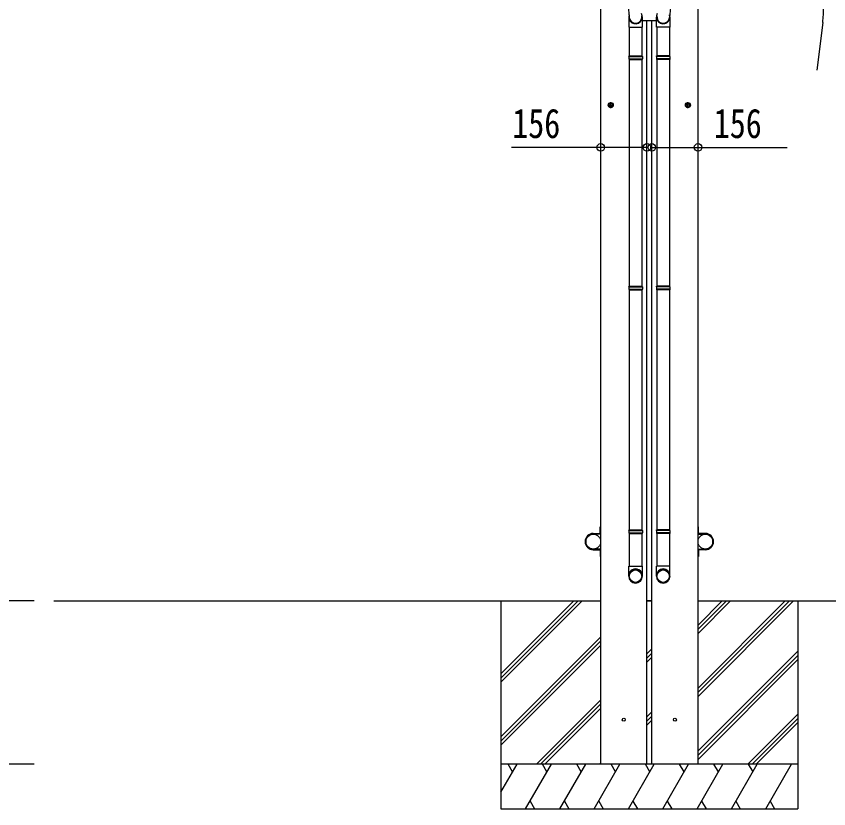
# Model space of a CAD drawing. Units: millimetres, scale not verified. Extents: x -12615 to 12615, y -8910 to 8910.
# Drawn here: x -9047 to -6311, y -4915 to -2245 of the extents above; entities that cross this region are included whole.
import ezdxf
from ezdxf.enums import TextEntityAlignment as Align

# ---------------------------------------------------------------- set-up
doc = ezdxf.new("R2010")
doc.units = ezdxf.units.MM
doc.header["$LTSCALE"] = 50
for name, color, linetype in [('0-4_YKK_13', 4, 'Continuous'), ('0-5_YKK_A1', 4, 'Continuous'), ('0-6_YKK_D', 6, 'Continuous')]:
    doc.layers.add(name, color=color, linetype=linetype)
doc.styles.add('ＭＳ ゴシック', font='')
doc.styles.get('ＭＳ ゴシック').set_extended_font_data('MS Gothic')

msp = doc.modelspace()

# ---------------------------------------------------------------- linework, layer by layer
at = {"layer": '0-4_YKK_13'}
for p, q in [((-6989.06, -2181.14), (-6982.41, -2248.89)), ((-6840.82, -2181.14), (-6847.47, -2248.89)), ((-6984.45, -2247.67), (-6984.45, -2282.32)), ((-6938.45, -2282.32), (-6938.45, -2247.97)), ((-6938.45, -2259.55), (-6891.43, -2259.55)), ((-6891.43, -2282.32), (-6891.43, -2247.97)), ((-6845.43, -2247.67), (-6845.43, -2282.32)), ((-6984.45, -2282.32), (-6938.45, -2282.32)), ((-6982.45, -2282.32), (-6982.45, -2379.07)), ((-6940.45, -2282.32), (-6940.45, -2379.07)), ((-6845.43, -2282.32), (-6891.43, -2282.32)), ((-6889.43, -2282.32), (-6889.43, -2379.07)), ((-6847.43, -2282.32), (-6847.43, -2379.07)), ((-6984.45, -2381.07), (-6983.45, -2379.07)), ((-6983.45, -2379.07), (-6939.45, -2379.07)), ((-6938.45, -2381.07), (-6939.45, -2379.07)), ((-6891.43, -2381.07), (-6890.43, -2379.07)), ((-6846.43, -2379.07), (-6890.43, -2379.07)), ((-6845.43, -2381.07), (-6846.43, -2379.07)), ((-6984.45, -2381.07), (-6938.45, -2381.07)), ((-6984.45, -2381.07), (-6984.45, -2389.07)), ((-6984.45, -2389.07), (-6938.45, -2389.07)), ((-6984.45, -2389.07), (-6983.45, -2391.07)), ((-6983.45, -2391.07), (-6939.45, -2391.07)), ((-6982.45, -2391.07), (-6982.45, -3154.95)), ((-6940.45, -2391.07), (-6940.45, -3154.95)), ((-6845.43, -2381.07), (-6891.43, -2381.07)), ((-6845.43, -2389.07), (-6891.43, -2389.07)), ((-6846.43, -2391.07), (-6890.43, -2391.07)), ((-6889.43, -2391.07), (-6889.43, -3154.95)), ((-6847.43, -2391.07), (-6847.43, -3154.95)), ((-6845.43, -2389.07), (-6846.43, -2391.07)), ((-6845.43, -2381.07), (-6845.43, -2389.07)), ((-6984.45, -3156.95), (-6983.45, -3154.95)), ((-6984.45, -3156.95), (-6938.45, -3156.95)), ((-6984.45, -3156.95), (-6984.45, -3164.95)), ((-6984.45, -3164.95), (-6938.45, -3164.95)), ((-6984.45, -3164.95), (-6983.45, -3166.95)), ((-6983.45, -3154.95), (-6939.45, -3154.95)), ((-6983.45, -3166.95), (-6939.45, -3166.95)), ((-6982.45, -3166.95), (-6982.45, -3975.44)), ((-6940.45, -3166.95), (-6940.45, -3975.44)), ((-6938.45, -3156.95), (-6939.45, -3154.95)), ((-6891.43, -3156.95), (-6890.43, -3154.95)), ((-6845.43, -3156.95), (-6891.43, -3156.95)), ((-6845.43, -3164.95), (-6891.43, -3164.95)), ((-6846.43, -3154.95), (-6890.43, -3154.95)), ((-6846.43, -3166.95), (-6890.43, -3166.95)), ((-6889.43, -3166.95), (-6889.43, -3975.44)), ((-6847.43, -3166.95), (-6847.43, -3975.44)), ((-6845.43, -3156.95), (-6846.43, -3154.95)), ((-6845.43, -3164.95), (-6846.43, -3166.95)), ((-6845.43, -3156.95), (-6845.43, -3164.95)), ((-7078.94, -3965), (-7080.94, -3965)), ((-7080.94, -3987.7), (-7080.94, -3965)), ((-7078.94, -3965), (-7078.94, -3987.7)), ((-6751.09, -3965), (-6749.09, -3965)), ((-6751.09, -3965), (-6751.09, -3987.7)), ((-6749.09, -3987.7), (-6749.09, -3965)), ((-7103.94, -3987.7), (-7080.94, -3987.7)), ((-7080.94, -3989.7), (-7103.94, -3989.7)), ((-6984.45, -3977.44), (-6983.45, -3975.44)), ((-6984.45, -3977.44), (-6938.45, -3977.44)), ((-6984.45, -3977.44), (-6984.45, -3985.44)), ((-6984.45, -3985.44), (-6938.45, -3985.44)), ((-6984.45, -3985.44), (-6983.45, -3987.44)), ((-6983.45, -3975.44), (-6939.45, -3975.44)), ((-6983.45, -3987.44), (-6939.45, -3987.44)), ((-6982.45, -3987.44), (-6982.45, -4097.44)), ((-6940.45, -3987.44), (-6940.45, -4097.44)), ((-6938.45, -3977.44), (-6939.45, -3975.44)), ((-6891.43, -3977.44), (-6890.43, -3975.44)), ((-6845.43, -3977.44), (-6891.43, -3977.44)), ((-6845.43, -3985.44), (-6891.43, -3985.44)), ((-6846.43, -3975.44), (-6890.43, -3975.44)), ((-6846.43, -3987.44), (-6890.43, -3987.44)), ((-6889.43, -3987.44), (-6889.43, -4097.44)), ((-6847.43, -3987.44), (-6847.43, -4097.44)), ((-6845.43, -3977.44), (-6846.43, -3975.44)), ((-6845.43, -3985.44), (-6846.43, -3987.44)), ((-6845.43, -3977.44), (-6845.43, -3985.44)), ((-6726.09, -3987.7), (-6749.09, -3987.7)), ((-6749.09, -3989.7), (-6726.09, -3989.7)), ((-7080.94, -4040.3), (-7103.94, -4040.3)), ((-7103.94, -4042.3), (-7080.94, -4042.3)), ((-7080.94, -4042.3), (-7080.94, -4065)), ((-7078.94, -4065), (-7078.94, -4042.3)), ((-6751.09, -4065), (-6751.09, -4042.3)), ((-6749.09, -4040.3), (-6726.09, -4040.3)), ((-6749.09, -4042.3), (-6749.09, -4065)), ((-6726.09, -4042.3), (-6749.09, -4042.3)), ((-7078.94, -4065), (-7080.94, -4065)), ((-6751.09, -4065), (-6749.09, -4065)), ((-6984.45, -4131.58), (-6984.45, -4097.44)), ((-6984.45, -4097.44), (-6938.45, -4097.44)), ((-6938.45, -4131.58), (-6938.45, -4097.44)), ((-6891.43, -4131.58), (-6891.43, -4097.44)), ((-6845.43, -4097.44), (-6891.43, -4097.44)), ((-6845.43, -4131.58), (-6845.43, -4097.44))]:
    msp.add_line(p, q, dxfattribs=at)
for points in [[(-6938.45, -2381.07), (-6938.45, -2389.07), (-6939.45, -2391.07)], [(-6891.43, -2381.07), (-6891.43, -2389.07), (-6890.43, -2391.07)], [(-6938.45, -3156.95), (-6938.45, -3164.95), (-6939.45, -3166.95)], [(-6891.43, -3156.95), (-6891.43, -3164.95), (-6890.43, -3166.95)], [(-6938.45, -3977.44), (-6938.45, -3985.44), (-6939.45, -3987.44)], [(-6891.43, -3977.44), (-6891.43, -3985.44), (-6890.43, -3987.44)]]:
    msp.add_lwpolyline(points, dxfattribs=at)
for centre in [(-7001.04, -4614.94), (-6828.84, -4614.94)]:
    msp.add_circle(centre, 5, dxfattribs=at)
for centre, radius, start, end in [((-6968.45, -2247.97), 30, 0, 2.54858), ((-6861.43, -2247.97), 30, 177.45142, 180), ((-7103.94, -4015), 27.3, 90, 270), ((-7103.94, -4015), 25.3, 90, 270), ((-7080.94, -3987.7), 2, 270, 0), ((-6749.09, -3987.7), 2, 180, 270), ((-6726.09, -4015), 27.3, 270, 90), ((-6726.09, -4015), 25.3, 270, 90), ((-7080.94, -4042.3), 2, 0, 90), ((-6749.09, -4042.3), 2, 90, 180)]:
    msp.add_arc(centre, radius, start, end, dxfattribs=at)
for centre, major_axis, ratio, start_param, end_param in [((-6961.45, -2247.67), (-23, 0), 0.996195, 5.9588909, 9.9444346), ((-6868.43, -2247.67), (23, 0), 0.996195, 2.621936, 6.6074797), ((-6961.45, -2247.67), (-21, 0), 0.996195, 0.0583862, 3.2616355), ((-6868.43, -2247.67), (21, 0), 0.996195, 3.0215498, 6.2247991), ((-6961.45, -4129.84), (23, 0), 0.996195, 6.2831853, 9.424778), ((-6961.45, -4131.58), (23, 0), 0.996195, 6.2831853, 9.424778), ((-6868.43, -4129.84), (-23, 0), 0.996195, 3.1415927, 6.2831853), ((-6868.43, -4131.58), (-23, 0), 0.996195, 3.1415927, 6.2831853), ((-6961.45, -4131.58), (0, -23.43), 0.981806, 4.712389, 7.8539816), ((-6868.43, -4131.58), (0, -23.43), 0.981806, 4.712389, 7.8539816)]:
    msp.add_ellipse(centre, major_axis=major_axis, ratio=ratio, start_param=start_param, end_param=end_param, dxfattribs=at)
for centre, major_axis in [((-6961.45, -4131.58), (-21, 0)), ((-6868.43, -4131.58), (21, 0))]:
    msp.add_ellipse(centre, major_axis=major_axis, ratio=0.996195, dxfattribs=at)
at = {"layer": '0-5_YKK_A1'}
for p, q in [((-7078.79, -4764.94), (-7078.79, -2086)), ((-6923.29, -4764.94), (-6923.29, -2259.55)), ((-6906.59, -4764.94), (-6906.59, -2259.55)), ((-7051.59, -2540.8), (-7045.09, -2537.05)), ((-7045.09, -2554.55), (-7045.09, -2534.55)), ((-7045.09, -2537.05), (-7038.59, -2540.8)), ((-7038.59, -2540.8), (-7038.59, -2548.3)), ((-6785.09, -2537.05), (-6791.59, -2540.8)), ((-6791.59, -2540.8), (-6791.59, -2548.3)), ((-6785.09, -2554.55), (-6785.09, -2534.55)), ((-6778.59, -2540.8), (-6785.09, -2537.05)), ((-7055.09, -2544.55), (-7035.09, -2544.55)), ((-7038.59, -2548.3), (-7045.09, -2552.06)), ((-6775.09, -2544.55), (-6795.09, -2544.55)), ((-6791.59, -2548.3), (-6785.09, -2552.06)), ((-8920.22, -4215), (-7078.79, -4215)), ((-7414.94, -4215), (-7414.94, -4915)), ((-7414.94, -4460.62), (-7169.32, -4215)), ((-7414.94, -4474.76), (-7155.18, -4215)), ((-7414.94, -4488.9), (-7141.04, -4215)), ((-6906.44, -4215), (-6923.44, -4215)), ((-6923.29, -4215), (-6906.59, -4215)), ((-6751.09, -4215), (-4832.15, -4215)), ((-6750.94, -4536.51), (-6429.43, -4215)), ((-6750.94, -4508.23), (-6457.71, -4215)), ((-6750.94, -4522.37), (-6443.57, -4215)), ((-6750.94, -4324.38), (-6641.56, -4215)), ((-6750.94, -4310.24), (-6655.7, -4215)), ((-6750.94, -4296.1), (-6669.84, -4215)), ((-6414.94, -4215), (-6414.94, -4915)), ((-7414.94, -4672.75), (-7078.94, -4336.75)), ((-7414.94, -4686.89), (-7078.94, -4350.89)), ((-7414.94, -4701.03), (-7078.94, -4365.04)), ((-6923.29, -4393.23), (-6906.59, -4376.53)), ((-6923.29, -4407.38), (-6906.59, -4390.68)), ((-6750.94, -4720.36), (-6414.94, -4384.36)), ((-6750.94, -4734.5), (-6414.94, -4398.5)), ((-6923.29, -4421.52), (-6906.59, -4404.82)), ((-6750.94, -4748.64), (-6414.94, -4412.65)), ((-7295.06, -4765), (-7078.94, -4548.88)), ((-7280.92, -4765), (-7078.94, -4563.03)), ((-7266.77, -4765), (-7078.94, -4577.17)), ((-6923.29, -4605.37), (-6906.59, -4588.67)), ((-6923.29, -4619.51), (-6906.59, -4602.81)), ((-6923.29, -4633.65), (-6906.59, -4616.95)), ((-6583.45, -4765), (-6414.94, -4596.49)), ((-6569.31, -4765), (-6414.94, -4610.63)), ((-6555.17, -4765), (-6414.94, -4624.78)), ((-6414.94, -4765), (-7414.94, -4765)), ((-7414.94, -4859.6), (-7360.32, -4765)), ((-7375.32, -4790.98), (-7390.32, -4765)), ((-7331.45, -4915), (-7244.85, -4765)), ((-7259.85, -4790.98), (-7274.85, -4765)), ((-7215.99, -4915), (-7129.38, -4765)), ((-7144.38, -4790.98), (-7159.38, -4765)), ((-7100.52, -4915), (-7013.91, -4765)), ((-7082.93, -4765), (-7078.94, -4761.01)), ((-7028.91, -4790.98), (-7043.92, -4765)), ((-6985.05, -4915), (-6898.44, -4765)), ((-6913.44, -4790.98), (-6928.45, -4765)), ((-6869.58, -4915), (-6782.97, -4765)), ((-6797.97, -4790.98), (-6812.98, -4765)), ((-6754.11, -4915), (-6667.5, -4765)), ((-6682.5, -4790.98), (-6697.5, -4765)), ((-6638.64, -4915), (-6552.03, -4765)), ((-6582.03, -4765), (-6567.03, -4790.98)), ((-6523.17, -4915), (-6436.56, -4765)), ((-7316.46, -4889.02), (-7301.46, -4915)), ((-7200.99, -4889.02), (-7185.99, -4915)), ((-7085.52, -4889.02), (-7070.52, -4915)), ((-6970.05, -4889.02), (-6955.05, -4915)), ((-6854.58, -4889.02), (-6839.58, -4915)), ((-6739.11, -4889.02), (-6724.11, -4915)), ((-6623.64, -4889.02), (-6608.64, -4915)), ((-6508.17, -4889.02), (-6493.17, -4915)), ((-7414.94, -4915), (-6414.94, -4915))]:
    msp.add_line(p, q, dxfattribs=at)
for points in [[(-6751.09, -4764.94), (-6751.09, -2086), (-6771.09, -2086), (-6801.95, -2089.24)], [(-7045.09, -2552.06), (-7051.59, -2548.3), (-7051.59, -2540.8)], [(-6785.09, -2552.06), (-6778.59, -2548.3), (-6778.59, -2540.8)]]:
    msp.add_lwpolyline(points, dxfattribs=at)
for centre, radius in [((-7045.09, -2544.55), 8.5), ((-7045.09, -2544.55), 7.7), ((-7045.09, -2544.55), 6.5), ((-6785.09, -2544.55), 8.5), ((-6785.09, -2544.55), 7.7), ((-6785.09, -2544.55), 6.5), ((-7103.94, -4015), 25), ((-6726.09, -4015), 25)]:
    msp.add_circle(centre, radius, dxfattribs=at)
at = {"layer": '0-6_YKK_D'}
for p, q in [((-6331.25, -2265.91), (-6350.8, -2427.13)), ((-8986.32, -4215), (-10042.18, -4215)), ((-8986.82, -4765), (-10042.18, -4765))]:
    msp.add_line(p, q, dxfattribs=at)
for points in [[(-6923.29, -2687.15), (-7078.79, -2687.15), (-7378.59, -2687.15)], [(-6906.59, -2687.15), (-6751.09, -2687.15), (-6451.29, -2687.15)]]:
    msp.add_lwpolyline(points, dxfattribs=at)
for centre in [(-7078.79, -2687.15), (-6923.29, -2687.15), (-6906.59, -2687.15), (-6751.09, -2687.15)]:
    msp.add_circle(centre, 12.75, dxfattribs=at)
msp.add_arc((-6751.09, -2215), 422.91, 353.08641, 0, dxfattribs=at)

# ---------------------------------------------------------------- texts
at = {"layer": '0-6_YKK_D', "style": 'ＭＳ ゴシック', "width": 0.8}
for p in [(-7376.59, -2685.15), (-6698.09, -2685.15)]:
    msp.add_text('156', height=98.97, dxfattribs=at).set_placement(p, align=Align.BOTTOM_LEFT)

doc.saveas('drawing.dxf')
